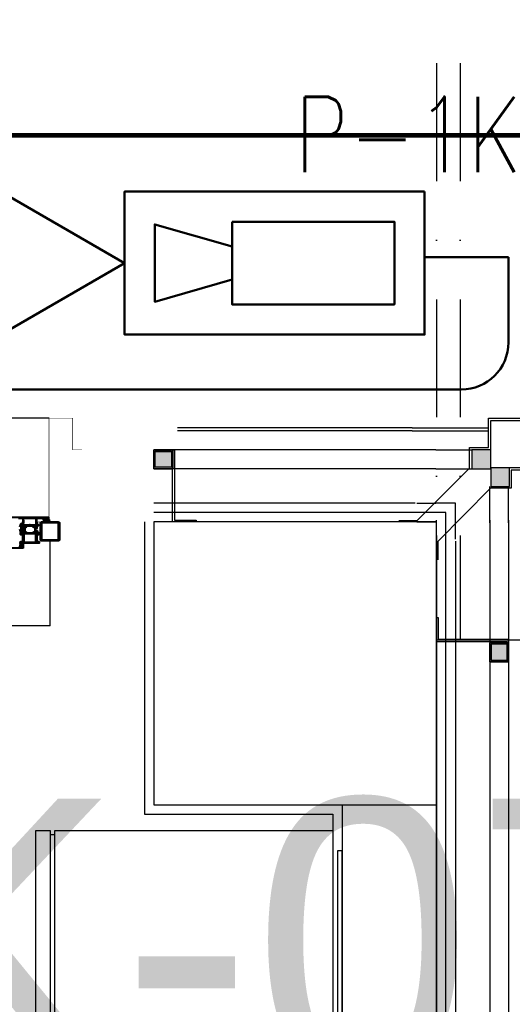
# Model space of a CAD drawing. Extents: x -9059 to 11889, y -1514 to 6575.
# Drawn here: x 3835.6 to 3940.1, y 3683.6 to 3892.4 of the extents above; entities that cross this region are included whole.
import ezdxf
from ezdxf.enums import TextEntityAlignment as Align

# ---------------------------------------------------------------- set-up
doc = ezdxf.new("R2010")
doc.units = 0
doc.header["$LTSCALE"] = 25
doc.header["$MEASUREMENT"] = 0
doc.linetypes.add('DASHDOT', pattern=[1, 0.5, -0.25, 0, -0.25])
doc.linetypes.add('HIDDEN2', pattern=[4.7625, 3.175, -1.5875])
doc.layers.get('0').update_dxf_attribs({"color": 9, "lineweight": 9})
for name, color, linetype, lineweight in [('00', 9, 'Continuous', 9), ('01', 9, 'Continuous', 9), ('05', 9, 'Continuous', 9), ('06D', 9, 'Continuous', 9), ('10', 9, 'Continuous', 9), ('14', 9, 'Continuous', 9), ('21', 9, 'Continuous', 9), ('21_mahal200', 9, 'Continuous', 9), ('21_mahal200 @ 20', 9, 'Continuous', 9), ('24', 9, 'DASHDOT', 9), ('33', 9, 'BATTING', 9), ('DATA TAVAN', 160, 'Continuous', 30), ('E-DAHİLİ KAMERA', 7, 'Continuous', 30), ('E-HARİCİ KAMERA', 7, 'Continuous', 30), ('E-YAZI', 7, 'Continuous', 30)]:
    doc.layers.add(name, color=color, linetype=linetype, lineweight=lineweight)
doc.styles.add('Arial', font='arial.ttf', dxfattribs={"height": 2.5})
doc.styles.add('E-YAZI', font='txttw.shx')
doc.styles.add('MuuM_TEXT-STANDART', font='ARIALN.TTF')
doc.linetypes.add('BATTING', pattern='A,0.0001,-0.1,[134,ltypeshp.shx,S=0.1,R=0,X=-0.1,Y=0],-0.2,[134,ltypeshp.shx,S=0.1,R=180,X=0.1,Y=0],-0.1', length=0.4001)

# ---------------------------------------------------------------- blocks, each defined once
blk = doc.blocks.new('p-s-profil')
at = {"layer": '10'}
blk.add_lwpolyline([(9, 15.3), (4.6, 15.3), (4.6, 0.4), (0, 0.4), (0, 0), (5, 0), (5, 14.9), (9, 14.9), (9, 15.3)], dxfattribs=at)
blk.add_lwpolyline([(9, 15.3), (4.6, 15.3), (4.6, 0.4), (0, 0.4), (0, 0), (5, 0), (5, 14.9), (9, 14.9), (9, 15.3)], dxfattribs=at)
blk = doc.blocks.new('p-kutu_profil_40x40')
h = blk.add_hatch(color=256)
h.dxf.hatch_style = 1
h.paths.add_polyline_path([(0, 0), (4, 0), (4, 4), (0, 4)])
h = blk.add_hatch(color=255)
h.dxf.hatch_style = 1
h.paths.add_polyline_path([(0, 0), (4, 0), (4, 4), (0, 4)])
blk.add_lwpolyline([(0, 0), (4, 0), (4, 4), (0, 4)], close=True)
at = {"layer": '10'}
for points in [[(0, 4), (4, 4), (4, 0), (0, 0)], [(0, 4), (4, 4), (4, 0), (0, 0)], [(0, 0), (4, 0), (4, 4), (0, 4)], [(0.3, 3.7), (3.7, 3.7), (3.7, 0.3), (0.3, 0.3)], [(0.3, 3.7), (3.7, 3.7), (3.7, 0.3), (0.3, 0.3)]]:
    blk.add_lwpolyline(points, close=True, dxfattribs=at)
blk = doc.blocks.new('prf-10x10')
h = blk.add_hatch(color=255)
h.dxf.hatch_style = 1
h.paths.add_polyline_path([(-5, -5), (5, -5), (5, 5), (-5, 5)])
at = {"layer": '10'}
blk.add_lwpolyline([(-5, -5), (5, -5), (5, 5), (-5, 5)], close=True, dxfattribs=at)
blk = doc.blocks.new('p-kose-trapez')
at = {"layer": '06D'}
for points in [[(-21.96, -6.51), (-14.31, -6.51)], [(-21.96, -10.51), (-14.32, -10.51)], [(-10.51, -21.96), (-10.51, -14.32)], [(-6.51, -21.96), (-6.51, -14.31)], [(-17.81, -21.96), (-17.81, -17.81), (-21.96, -17.81)]]:
    blk.add_lwpolyline(points, dxfattribs=at)
at = {"layer": '10'}
for points in [[(-29.8, -21.51), (-25.92, -21.51), (-14.8, -10.39), (-14.8, -6), (-10.81, -6), (-10.81, 0.19), (0.19, 0.19), (0.19, -10.81), (-6, -10.81), (-6, -14.61), (-10.38, -14.61), (-21.51, -25.94), (-21.51, -29.81)], [(-22.96, -1.81), (-10.81, -1.81)], [(-10.31, -6.51), (-10.31, -6.51), (-10.31, -0.32), (-0.31, -0.32), (-0.31, -10.32), (-6.5, -10.32), (-6.5, -10.32)], [(-22.96, -2.51), (-10.81, -2.51)], [(-2.51, -21.96), (-2.51, -10.81)], [(-1.81, -21.96), (-1.81, -10.81)]]:
    blk.add_lwpolyline(points, dxfattribs=at)
at = {"layer": '10', "xscale": 0.4, "yscale": 0.4, "rotation": 90}
for p in [(-12.31, -8.51), (-8.31, -12.32)]:
    blk.add_blockref('prf-10x10', p, dxfattribs=at)
blk = doc.blocks.new('P-DOG-PORSCHE')
at = {"layer": '06D'}
for points in [[(-117.78, 24), (-2.22, 24)], [(-13.18, -3.54), (-111.94, -3.53)], [(-118, -20), (-2, -20)]]:
    blk.add_lwpolyline(points, dxfattribs=at)
at = {"layer": '10', "lineweight": 25, "ltscale": 0.5}
blk.add_line((-112.2, 2.68), (-112.2, 2.98), dxfattribs=at)
at = {"layer": '10', "const_width": 0.1}
blk.add_lwpolyline([(-124.78, 17.3), (-122.78, 17.3), (-122.78, 24), (-117.78, 24), (-117.78, 2), (-115.43, 2)], dxfattribs=at)
at = {"layer": '10', "lineweight": 25, "ltscale": 0.5}
for points in [[(-117.79, 2.49, -0.220745), (-118.1, 1.89, 0.651907), (-118.04, 1.82, 0.176952), (-117.75, 2.14, -0.281357), (-117.61, 2.23), (-117.53, 2.23), (-117.51, 2.23), (-117.51, 2.23), (-117.5, 2.22), (-117.49, 2.22), (-117.48, 2.22), (-117.48, 2.21), (-117.47, 2.21), (-117.47, 2.2), (-117.47, 2.19), (-117.46, 2.18), (-117.46, 2.1), (-117.46, 2.1), (-117.46, 2.09), (-117.46, 2.09), (-117.46, 2.09), (-117.46, 2.09), (-117.45, 2.08), (-117.45, 2.08), (-117.45, 2.08), (-117.44, 2.08), (-117.36, 2.08), (-117.36, 2.08), (-117.36, 2.08), (-117.35, 2.08), (-117.35, 2.08), (-117.35, 2.09), (-117.35, 2.09), (-117.35, 2.09), (-117.34, 2.09), (-117.34, 2.1), (-117.34, 2.18), (-117.34, 2.18), (-117.34, 2.19), (-117.34, 2.2), (-117.33, 2.21), (-117.33, 2.21), (-117.32, 2.22), (-117.32, 2.22), (-117.31, 2.22), (-117.29, 2.23), (-117.29, 2.23), (-117.28, 2.22), (-117.27, 2.22), (-117.26, 2.22), (-117.26, 2.21), (-117.25, 2.21), (-117.25, 2.2), (-117.25, 2.19), (-117.24, 2.18), (-117.24, 2.1), (-117.24, 2.1), (-117.24, 2.09), (-117.24, 2.09), (-117.24, 2.09), (-117.24, 2.09), (-117.23, 2.08), (-117.23, 2.08), (-117.23, 2.08), (-117.22, 2.08), (-117.14, 2.08), (-117.14, 2.08), (-117.14, 2.08), (-117.13, 2.08), (-117.13, 2.08), (-117.13, 2.09), (-117.13, 2.09), (-117.13, 2.09), (-117.12, 2.09), (-117.12, 2.1), (-117.12, 2.18), (-117.12, 2.18), (-117.12, 2.19), (-117.12, 2.2), (-117.11, 2.21), (-117.11, 2.21), (-117.1, 2.22), (-117.1, 2.22), (-117.09, 2.22), (-117.07, 2.23), (-117.07, 2.23), (-117.06, 2.22), (-117.05, 2.22), (-117.04, 2.22), (-117.04, 2.21), (-117.03, 2.21), (-117.03, 2.2), (-117.03, 2.19), (-117.02, 2.18), (-117.02, 2.1), (-117.02, 2.1), (-117.02, 2.09), (-117.02, 2.09), (-117.02, 2.09), (-117.02, 2.09), (-117.01, 2.08), (-117.01, 2.08), (-117.01, 2.08), (-117, 2.08), (-116.92, 2.08), (-116.92, 2.08), (-116.92, 2.08), (-116.91, 2.08), (-116.91, 2.08), (-116.91, 2.09), (-116.91, 2.09), (-116.91, 2.09), (-116.9, 2.09), (-116.9, 2.1), (-116.9, 2.18), (-116.9, 2.18), (-116.9, 2.19), (-116.9, 2.2), (-116.89, 2.21), (-116.89, 2.21), (-116.88, 2.22), (-116.88, 2.22), (-116.87, 2.22), (-116.85, 2.23), (-116.85, 2.23), (-116.84, 2.22), (-116.83, 2.22), (-116.82, 2.22), (-116.82, 2.21), (-116.81, 2.21), (-116.81, 2.2), (-116.81, 2.19), (-116.8, 2.18), (-116.8, 2.1), (-116.8, 2.1), (-116.8, 2.09), (-116.8, 2.09), (-116.8, 2.09), (-116.8, 2.09), (-116.79, 2.08), (-116.79, 2.08), (-116.79, 2.08), (-116.78, 2.08), (-116.7, 2.08), (-116.7, 2.08), (-116.7, 2.08), (-116.69, 2.08), (-116.69, 2.08), (-116.69, 2.09), (-116.69, 2.09), (-116.69, 2.09), (-116.68, 2.09), (-116.68, 2.1), (-116.68, 2.44, 0.414214), (-116.71, 2.47), (-116.94, 2.47, -0.414214), (-116.97, 2.5), (-116.97, 2.56, -0.291535), (-116.96, 2.58), (-116.91, 2.6, 0.613042), (-116.91, 2.66), (-117.03, 2.73, 0.127095), (-117.09, 2.74), (-117.29, 2.74, 0.127095), (-117.36, 2.73), (-117.47, 2.67, 0.585233), (-117.47, 2.6), (-117.42, 2.58, -0.167811), (-117.41, 2.56), (-117.41, 2.5, -0.414214), (-117.44, 2.47), (-117.74, 2.47), (-117.74, 2.53, 0.394677), (-117.79, 2.49)], [(-111.3, 2.79), (-111.63, 2.79), (-111.63, 2.78), (-111.78, 2.78), (-111.78, 2.79), (-112.1, 2.79, 0.425337), (-112.2, 2.68), (-112.15, 1.49, 0.403083), (-112.12, 1.47), (-112, 1.47, -0.414214), (-111.88, 1.35), (-111.88, 1.26, -0.414214), (-111.98, 1.16), (-111.99, 1.16, -0.414214), (-112, 1.17), (-112, 1.32, 0.414214), (-112.03, 1.35), (-112.17, 1.35, 0.414214), (-112.2, 1.32), (-112.2, 1.01), (-112.13, 0.75, -0.700084), (-112.24, 0.67), (-112.26, 0.69), (-112.43, 0.86, -0.607471), (-112.41, 0.92, 0.283637), (-112.39, 0.94), (-112.34, 1.12, 1.229391), (-112.39, 1.16), (-112.86, 1.16), (-112.7, 0.89, -0.859449), (-112.73, 0.86), (-112.98, 0.96), (-113.1, 1.16), (-114.3, 1.16), (-114.42, 0.96), (-114.67, 0.86, -0.859449), (-114.7, 0.89), (-114.54, 1.16), (-115.01, 1.16, 1.229391), (-115.06, 1.12), (-115.01, 0.94, 0.283637), (-114.99, 0.92, -0.607471), (-114.97, 0.86), (-115.14, 0.69), (-115.16, 0.67, -0.700084), (-115.27, 0.75), (-115.2, 1.01), (-115.2, 1.32, 0.414214), (-115.23, 1.35), (-115.37, 1.35, 0.414214), (-115.4, 1.32), (-115.4, 1.17, -0.414214), (-115.41, 1.16), (-115.42, 1.16, -0.414214), (-115.52, 1.26), (-115.52, 1.35, -0.414214), (-115.4, 1.47), (-115.28, 1.47, 0.403083), (-115.25, 1.49), (-115.2, 2.68, 0.425337), (-115.3, 2.79), (-115.62, 2.79), (-115.62, 2.78), (-115.77, 2.78), (-115.77, 2.79), (-116.1, 2.79), (-116.1, 2.78), (-116.25, 2.78), (-116.25, 2.79), (-116.52, 2.79), (-116.52, 2.78), (-116.65, 2.78), (-116.65, 2.61, 0.414214), (-116.62, 2.58), (-116.52, 2.58), (-116.52, 2.53, -0.414214), (-116.57, 2.48), (-116.88, 2.48, -0.414214), (-116.95, 2.55), (-116.95, 2.57, -0.414214), (-116.94, 2.58), (-116.84, 2.58, 0.414214), (-116.79, 2.63), (-116.79, 2.75, 0.414214), (-116.84, 2.8), (-117.51, 2.8, 0.414214), (-117.56, 2.75), (-117.56, 2.63, 0.414214), (-117.51, 2.58), (-117.41, 2.58, -0.414214), (-117.4, 2.57), (-117.4, 2.55, -0.414214), (-117.47, 2.48), (-117.69, 2.48, -0.414214), (-117.7, 2.49), (-117.7, 2.97, -0.414214), (-117.69, 2.98), (-109.71, 2.98, -0.414214)], [(-115.62, -0.32, 0.414222), (-115.7, -0.4), (-115.7, -0.57, 0.414214), (-115.55, -0.72), (-115.51, -0.72, 0.414214), (-115.5, -0.71), (-115.5, -0.65, 0.366034), (-115.52, -0.62, -0.365977), (-115.55, -0.59), (-115.55, -0.5, -0.414214), (-115.52, -0.47), (-115.41, -0.47, -0.365977), (-115.38, -0.5, 0.365977), (-115.35, -0.52), (-115.23, -0.52, -0.414214), (-115.2, -0.55), (-115.2, -1.39), (-115.17, -1.42), (-115.2, -1.45), (-115.2, -2.29, -0.414214), (-115.23, -2.32), (-115.35, -2.32, 0.365977), (-115.38, -2.35, -0.365977), (-115.41, -2.37), (-115.52, -2.37, -0.414214), (-115.55, -2.34), (-115.55, -2.25, -0.365977), (-115.52, -2.23, 0.366034), (-115.5, -2.2), (-115.5, -2.13, 0.414214), (-115.51, -2.12), (-115.55, -2.12, 0.414214), (-115.7, -2.27), (-115.7, -2.51, 0.414214), (-115.69, -2.52), (-111.71, -2.52, 0.414214), (-111.7, -2.51), (-111.7, -2.27, 0.414214), (-111.85, -2.12), (-111.89, -2.12, 0.414214), (-111.9, -2.13), (-111.9, -2.2, 0.366034), (-111.87, -2.23, -0.365977), (-111.85, -2.25), (-111.85, -2.34, -0.414214), (-111.88, -2.37), (-111.99, -2.37, -0.365977), (-112.02, -2.35, 0.365977), (-112.05, -2.32), (-112.17, -2.32, -0.414214), (-112.2, -2.29), (-112.2, -1.45), (-112.23, -1.42), (-112.2, -1.39), (-112.2, -0.55, -0.414214), (-112.17, -0.52), (-112.05, -0.52, 0.365977), (-112.02, -0.5, -0.365977), (-111.99, -0.47), (-111.88, -0.47, -0.414214), (-111.85, -0.5), (-111.85, -0.59, -0.365977), (-111.87, -0.62, 0.366034), (-111.9, -0.65), (-111.9, -0.71, 0.414214), (-111.89, -0.72), (-111.85, -0.72, 0.414214), (-111.7, -0.57), (-111.7, -0.4, 0.414214), (-111.78, -0.32), (-111.85, -0.32, -0.414214), (-111.88, -0.29), (-111.88, -0.27, 0.414214), (-111.98, -0.17), (-111.99, -0.17, 0.414214), (-112, -0.18), (-112, -0.29, -0.414214), (-112.03, -0.32), (-112.17, -0.32, -0.414214), (-112.2, -0.29), (-112.2, -0.18), (-112.13, 0.08, 0.700084), (-112.24, 0.16), (-112.26, 0.14), (-112.43, -0.03, 0.607471), (-112.41, -0.09, -0.283637), (-112.39, -0.11), (-112.34, -0.29, -1.229391), (-112.39, -0.32), (-112.86, -0.32), (-112.7, -0.06, 0.713664), (-112.73, -0.03), (-112.98, -0.13), (-113.1, -0.32), (-114.3, -0.32), (-114.42, -0.13), (-114.67, -0.03, 0.713664), (-114.7, -0.06), (-114.54, -0.32), (-115.01, -0.32, -1.229391), (-115.06, -0.29), (-115.01, -0.11, -0.283637), (-114.99, -0.09, 0.607471), (-114.97, -0.03), (-115.14, 0.14), (-115.16, 0.16, 0.700084), (-115.27, 0.08), (-115.2, -0.18), (-115.2, -0.29, -0.414214), (-115.23, -0.32), (-115.37, -0.32, -0.414214), (-115.4, -0.29), (-115.4, -0.18, 0.414214), (-115.41, -0.17), (-115.42, -0.17, 0.414214), (-115.52, -0.27), (-115.52, -0.29, -0.414214), (-115.55, -0.32), (-115.62, -0.32)], [(-111.54, -3.35, -0.414214), (-111.57, -3.32), (-111.57, -3.16, -0.414214), (-111.54, -3.13)], [(-111.52, -3.03), (-111.77, -3.03, 0.414214), (-111.84, -3.1), (-111.84, -3.12, 0.414214), (-111.83, -3.13), (-111.76, -3.13, -0.414214), (-111.71, -3.18), (-111.71, -3.32, -0.414214), (-111.76, -3.37), (-112.13, -3.37, -0.414214), (-112.18, -3.32), (-112.18, -3.18, -0.414214), (-112.13, -3.13), (-112.05, -3.13, 0.414214), (-112.04, -3.12), (-112.04, -3.1, 0.414214), (-112.11, -3.03), (-112.29, -3.03, 0.414214), (-112.32, -3.06), (-112.32, -3.5, 0.414214), (-112.29, -3.53), (-107.02, -3.53, 0.363975)], [(-112.19, 0.02, 0.081633), (-112.19, 1), (-112.19, 1.08, -0.104779), (-112.18, 1.15), (-112.12, 1.29, -0.296563), (-112.1, 1.3), (-112.03, 1.3, -0.414214), (-112, 1.27), (-112, 1.23, 0.414214), (-111.98, 1.21), (-111.9, 1.21, 0.414214), (-111.87, 1.23), (-111.87, 1.42, 0.414214), (-111.91, 1.46), (-112.12, 1.46, -0.414214), (-112.14, 1.48), (-112.14, 1.57, -0.414214), (-112.12, 1.59), (-111.83, 1.59, -0.285747), (-111.74, 1.53), (-111.55, 1.11, 0.189764), (-111.5, 1.06, 0.061836)], [(-111.49, 0.44), (-111.7, -0.27, -0.328426), (-111.75, -0.3), (-111.85, -0.3, -0.414214), (-111.87, -0.28), (-111.87, -0.22, 0.414214), (-111.9, -0.19), (-111.98, -0.19, 0.414214), (-112, -0.22), (-112, -0.25, -0.414214), (-112.03, -0.28), (-112.1, -0.28, -0.296563), (-112.12, -0.27), (-112.18, -0.13, -0.104779), (-112.19, -0.06), (-112.19, 0.02)]]:
    blk.add_lwpolyline(points, format="xyb", dxfattribs=at)
for points in [[(-117.28, 2.61, 0.359904), (-117.3, 2.58), (-117.3, 2.4, 0.414214), (-117.27, 2.37), (-117.07, 2.37, 0.414214), (-117.04, 2.4), (-117.04, 2.58, 0.359904), (-117.07, 2.61, 0.094739)], [(-120, -1.8, 0.414214), (-119.8, -2), (-116.2, -2, 0.414214), (-116, -1.8), (-116, 1.8, 0.414214), (-116.2, 2), (-119.8, 2, 0.414214), (-120, 1.8)], [(-114.74, -0.01, 0.131652), (-114.72, -0.06), (-114.61, -0.24, -0.131652), (-114.61, -0.26), (-114.61, -0.28, -0.414214), (-114.64, -0.31), (-115, -0.31, -0.414214), (-115.03, -0.28), (-115.03, -0.26, -0.131652), (-115.03, -0.24), (-114.92, -0.06, 0.131652), (-114.91, -0.01), (-114.91, 0.84, 0.131652), (-114.92, 0.89), (-115.03, 1.08, -0.131652), (-115.03, 1.09), (-115.03, 1.12, -0.414214), (-115, 1.15), (-114.64, 1.15, -0.414214), (-114.61, 1.12), (-114.61, 1.09, -0.131652), (-114.61, 1.08), (-114.72, 0.89, 0.131652), (-114.74, 0.84)], [(-112.66, -0.01, -0.131652), (-112.68, -0.06), (-112.79, -0.24, 0.131652), (-112.79, -0.26), (-112.79, -0.28, 0.414214), (-112.76, -0.31), (-112.4, -0.31, 0.414214), (-112.37, -0.28), (-112.37, -0.26, 0.131652), (-112.37, -0.24), (-112.48, -0.06, -0.131652), (-112.49, -0.01), (-112.49, 0.84, -0.131652), (-112.48, 0.89), (-112.37, 1.08, 0.131652), (-112.37, 1.09), (-112.37, 1.12, 0.414214), (-112.4, 1.15), (-112.76, 1.15, 0.414214), (-112.79, 1.12), (-112.79, 1.09, 0.131652), (-112.79, 1.08), (-112.68, 0.89, -0.131652), (-112.66, 0.84)], [(-111.8, 0.65, -0.414214), (-111.83, 0.62), (-111.96, 0.62, -0.414214), (-111.99, 0.65), (-111.99, 0.99, -0.414214), (-111.96, 1.02), (-111.83, 1.02, -0.414214), (-111.8, 0.99)], [(-111.8, 0.03, -0.414214), (-111.83, 0), (-111.96, 0, -0.414214), (-111.99, 0.03), (-111.99, 0.37, -0.414214), (-111.96, 0.4), (-111.83, 0.4, -0.414214), (-111.8, 0.37)], [(-112.1, -3.15), (-112.04, -3.15), (-112.04, -3.07, 0.236068), (-112.12, -3.03), (-112.28, -3.03, -0.414214), (-112.33, -2.98), (-112.33, -2.81, -0.557109), (-111.61, -2.37, -0.284432), (-111.57, -2.43, -0.557109), (-111.68, -2.5, 0.59685), (-112.18, -2.85, 2.161979), (-112.15, -2.88), (-112, -2.88, 1), (-111.88, -2.88), (-111.62, -2.88, -0.414214), (-111.57, -2.93), (-111.57, -2.98, -0.414214), (-111.62, -3.03), (-111.77, -3.03, 0.236068), (-111.85, -3.07), (-111.85, -3.15), (-111.79, -3.15), (-111.79, -3.19, -0.323522), (-111.82, -3.24), (-111.92, -3.27, -0.019238), (-111.92, -3.27), (-111.96, -3.27, -0.019238), (-111.97, -3.27), (-112.06, -3.24, -0.323522), (-112.1, -3.19)]]:
    blk.add_lwpolyline(points, format="xyb", close=True, dxfattribs=at)
for points in [[(-112.39, 1.35), (-112.39, 1.82), (-112.4, 1.82), (-112.4, 2.32), (-112.39, 2.32), (-112.39, 2.79), (-115.01, 2.79), (-115.01, 2.32), (-115, 2.32), (-115, 1.82), (-115.01, 1.82), (-115.01, 1.35), (-113.77, 1.35), (-113.77, 1.37), (-113.62, 1.37), (-113.62, 1.35)], [(-119.8, -1.8), (-119.8, 1.8), (-116.2, 1.8), (-116.2, -1.8)], [(-112.4, -0.52), (-112.4, -2.32), (-115, -2.32), (-115, -0.52)]]:
    blk.add_lwpolyline(points, close=True, dxfattribs=at)
at = {"layer": '14'}
blk.add_lwpolyline([(-118, -20), (-118, -2)], dxfattribs=at)
blk = doc.blocks.new('p-buzdolabı 60')
for p, q in [((-26.04, -29), (-26.04, -28)), ((52.24, -29), (52.24, -28))]:
    blk.add_line(p, q)
for points in [[(-22.6, 32), (48.8, 32), (48.8, 33), (-22.6, 33)], [(53.1, -28), (-26.9, -28), (-26.9, 31), (53.1, 31)], [(53.1, -32), (-26.9, -32), (-26.9, -29), (53.1, -29)]]:
    blk.add_lwpolyline(points, close=True)
blk = doc.blocks.new('0a_roomno2')
at = {"style": 'Arial'}
blk.add_attdef('ODANO', (0, 1.505), '', height=3, dxfattribs=at)
blk.add_attdef('MEKANADI', text='', height=3, dxfattribs=at).set_placement((0.525, -4.75), align=Align.BOTTOM_LEFT)
at = {"style": 'MuuM_TEXT-STANDART', "width": 0.6}
for tag, p in [('YER01', (15, -7)), ('TAVAN01', (20.625, -7)), ('DUVAR01', (26.25, -7)), ('YER02', (15, -10.375)), ('TAVAN02', (20.625, -10.375)), ('DUVAR02', (26.25, -10.375)), ('YER03', (15, -13.75)), ('TAVAN03', (20.625, -13.75)), ('DUVAR03', (26.25, -13.75))]:
    blk.add_attdef(tag, text='', height=2.25, dxfattribs=at).set_placement(p, align=Align.MIDDLE_CENTER)
at = {"style": 'MuuM_TEXT-STANDART'}
blk.add_attdef('M2', text='', height=2.25, dxfattribs=at).set_placement((1.323, -7.805), align=Align.MIDDLE_LEFT)
at = {"style": 'MuuM_TEXT-STANDART', "width": 0.6}
blk.add_attdef('TEMIZTAVANYUKSEKLIGI', text='', height=2.25, dxfattribs=at).set_placement((2.7, -13.162), align=Align.MIDDLE_LEFT)
blk = doc.blocks.new('*U1275')
at = {"layer": '21_mahal200 @ 20'}
ref = blk.add_blockref('0a_roomno2', (3726.76, 3632.07), dxfattribs=dict(at, xscale=20, yscale=20, zscale=20))
ref.add_attrib('ODANO', ' ZK-07', (3726.76, 3667.17), dxfattribs={"layer": '0', "height": 60, "style": 'Arial'})
blk = doc.blocks.new('AKS')
at = {"layer": '24', "ltscale": 2}
for points in [[(3805.06, 4008.37), (3805.06, 3968.37), (3905.06, 3968.37), (3905.06, 3745.87)], [(4010.06, 4008.37), (4010.06, 3968.37), (3910.06, 3968.37), (3910.06, 3745.87)], [(3905.06, 3745.87), (4585.06, 3745.87)]]:
    blk.add_lwpolyline(points, dxfattribs=at)
blk = doc.blocks.new('100_HARİCİ KAMERA')
at = {"layer": 'E-DAHİLİ KAMERA', "color": 4}
for q in [(18.805, 6.264), (18.805, -6.264)]:
    blk.add_line((7.955, 0), q, dxfattribs=at)
at = {"layer": 'E-HARİCİ KAMERA', "color": 4}
for points in [[(0, -1.897), (7.955, -1.897), (7.955, 1.897), (0, 1.897)], [(5.106, -1.097), (5.106, 1.097), (0.8, 1.097), (0.8, -1.097)]]:
    blk.add_lwpolyline(points, close=True, dxfattribs=at)
blk.add_lwpolyline([(5.106, 0.439), (7.155, 1.024), (7.155, -1.024), (5.106, -0.439)], dxfattribs=at)

msp = doc.modelspace()

# ---------------------------------------------------------------- linework, layer by layer
at = {"layer": '00'}
for points in [[(3904.06, 3725.87), (3904.06, 3725.87), (3904.06, 3299.87), (3924.06, 3299.87), (3924.06, 3725.87)], [(3904.06, 3725.87), (3924.06, 3725.87)]]:
    msp.add_lwpolyline(points, dxfattribs=at)
at = {"layer": '01'}
msp.add_lwpolyline([(3864.06, 3725.87), (3924.06, 3725.87), (3924.06, 3785.87), (3864.06, 3785.87)], close=True, dxfattribs=at)
at = {"layer": '06D'}
for points in [[(3923.91, 3801.17), (3864.09, 3801.17)], [(3923.91, 3797.17), (3864.09, 3797.17)], [(3919.51, 3789.87), (3864.06, 3789.87)], [(3919.91, 3789.87), (3919.91, 3789.87), (3923.91, 3789.87)], [(3919.91, 3785.87), (3866.39, 3785.87)], [(3919.91, 3785.87), (3923.91, 3785.87)], [(3924.06, 3782.22), (3924.06, 3786.22)], [(3928.06, 3782.22), (3928.06, 3782.22), (3928.06, 3786.22)], [(3935.36, 3786.22), (3935.36, 3299.87)], [(3939.36, 3786.22), (3939.36, 3299.87)], [(3924.06, 3782.22), (3924.06, 3299.47)], [(3928.06, 3781.82), (3928.06, 3299.87)]]:
    msp.add_lwpolyline(points, dxfattribs=at)
at = {"layer": '10'}
for points in [[(3918.91, 3805.87), (3869.06, 3805.87)], [(3918.91, 3805.87), (3923.91, 3805.87)], [(3918.91, 3805.17), (3869.06, 3805.17)], [(3918.91, 3805.17), (3923.91, 3805.17)]]:
    msp.add_lwpolyline(points, dxfattribs=at)
at = {"layer": '14'}
msp.add_lwpolyline([(3862.06, 3785.87), (3862.06, 3723.91), (3902.06, 3723.91), (3902.06, 3370.37)], dxfattribs=at)
at = {"layer": '21', "linetype": 'HIDDEN2', "ltscale": 0.1, "const_width": 1}
msp.add_lwpolyline([(3766.13, 3867.87), (3975.02, 3867.87), (3975.02, 3346.4), (3766.13, 3346.4)], close=True, dxfattribs=at)
at = {"layer": '33', "ltscale": 0.2, "flags": 128}
msp.add_lwpolyline([(3926.06, 3299.87), (3926.06, 3787.87), (3864.06, 3787.87)], dxfattribs=at)
at = {"layer": 'DATA TAVAN'}
for p, q in [((3939.31, 3842.07), (3921.51, 3842.07)), ((3939.31, 3823.97), (3939.31, 3842.07)), ((3278.01, 3813.97), (3929.31, 3813.97))]:
    msp.add_line(p, q, dxfattribs=at)
msp.add_arc((3929.31, 3823.97), 10, 270, 0, dxfattribs=at)

# ---------------------------------------------------------------- block references
for name, p in [('AKS', (19, 15)), ('p-kose-trapez', (3945.87, 3807.68)), ('p-kutu_profil_40x40', (3864.09, 3797.17))]:
    msp.add_blockref(name, p)
at = {"xscale": -1}
for name, p in [('P-DOG-PORSCHE', (3724.06, 3783.87)), ('p-s-profil', (3873.06, 3785.87))]:
    msp.add_blockref(name, p, dxfattribs=at)
at = {"rotation": 270}
msp.add_blockref('p-s-profil', (3924.06, 3765.52), dxfattribs=at)
at = {"extrusion": (0, 0, -1), "zscale": -1, "rotation": 90}
msp.add_blockref('p-kutu_profil_40x40', (-3935.36, 3756.22), dxfattribs=at)
at = {"layer": '05', "rotation": 270}
msp.add_blockref('p-buzdolabı 60', (3871.06, 3693.51), dxfattribs=at)
at = {"layer": '21_mahal200', "color": 6}
msp.add_blockref('*U1275', (0, 0), dxfattribs=at)
at = {"layer": 'E-HARİCİ KAMERA', "xscale": 8, "yscale": 8, "zscale": 8, "rotation": 180}
msp.add_blockref('100_HARİCİ KAMERA', (3921.51, 3840.79), dxfattribs=at)

# ---------------------------------------------------------------- texts
at = {"layer": 'E-YAZI', "color": 6, "style": 'E-YAZI', "width": 0.8}
msp.add_text('P-1K C7', height=16, dxfattribs=at).set_placement((3893.9, 3860.07))

doc.saveas('drawing.dxf')
